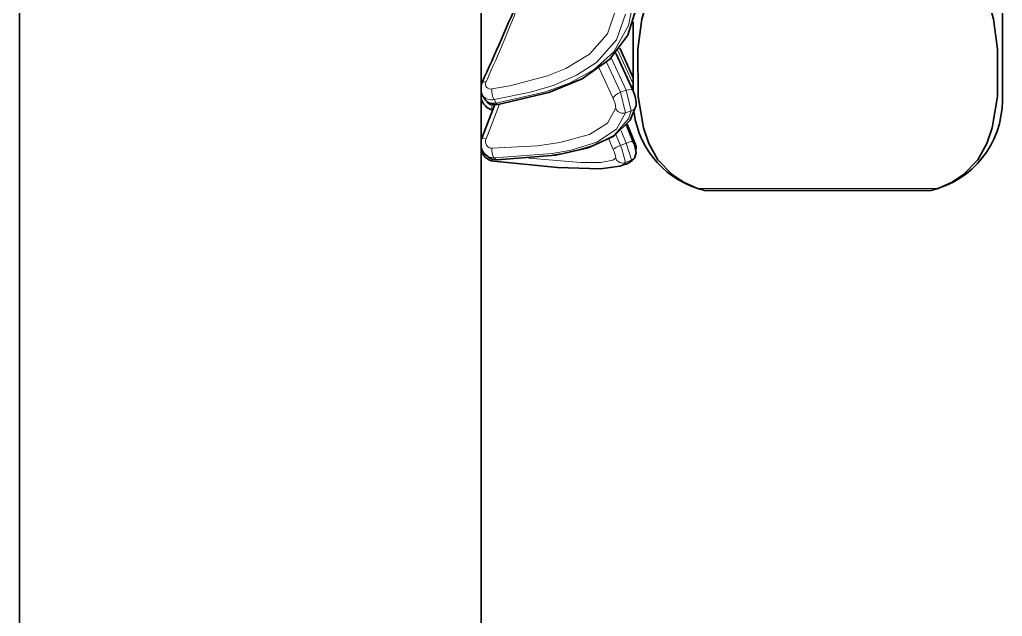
# Model space of a CAD drawing. Extents: x 291 to 828, y 188 to 662.
# Drawn here: x 427.5 to 433.89, y 243.15 to 247.03 of the extents above; entities that cross this region are included whole.
import ezdxf

# ---------------------------------------------------------------- set-up
doc = ezdxf.new("R2010")
doc.units = 0

msp = doc.modelspace()

# ---------------------------------------------------------------- linework, layer by layer
at = {"color": 7, "lineweight": 35, "ltscale": 0.11937}
msp.add_line((433.8918, 251.2763), (433.8918, 246.5015), dxfattribs=at)
at = {"color": 7, "lineweight": 35}
for p, q in [((427.502, 210.4092), (427.502, 249.0769)), ((427.502, 192.6969), (427.502, 249.0769)), ((430.502, 192.6969), (430.502, 249.0769))]:
    msp.add_line(p, q, dxfattribs=at)
at = {"color": 7, "lineweight": 35, "ltscale": 0.011282}
msp.add_line((431.4919, 247.0126), (431.4919, 246.5613), dxfattribs=at)
at = {"color": 7, "lineweight": 13, "ltscale": 0.005788}
msp.add_line((431.3484, 246.7778), (431.4454, 246.5675), dxfattribs=at)
at = {"color": 7, "lineweight": 35, "ltscale": 0.006752}
msp.add_line((431.3777, 246.8087), (431.4908, 246.5635), dxfattribs=at)
at = {"color": 7, "lineweight": 13, "ltscale": 0.005951}
msp.add_line((431.3921, 246.8257), (431.4918, 246.6096), dxfattribs=at)
at = {"color": 7, "lineweight": 35, "ltscale": 0.004863}
msp.add_line((431.4848, 246.6642), (431.4043, 246.8412), dxfattribs=at)
at = {"color": 7, "lineweight": 13, "ltscale": 0.005365}
msp.add_line((431.4082, 246.5549), (431.3183, 246.7497), dxfattribs=at)
at = {"color": 7, "lineweight": 13, "ltscale": 0.00542}
msp.add_line((431.3618, 246.5149), (431.2709, 246.7117), dxfattribs=at)
at = {"color": 7, "lineweight": 35, "ltscale": 0.000448205}
msp.add_line((431.4848, 246.6642), (431.4918, 246.6476), dxfattribs=at)
at = {"color": 7, "lineweight": 35, "ltscale": 0.000383829}
msp.add_line((430.5072, 246.6144), (430.502, 246.5999), dxfattribs=at)
at = {"color": 7, "lineweight": 35, "ltscale": 0.000517424}
msp.add_line((430.502, 246.5557), (430.5101, 246.5367), dxfattribs=at)
at = {"color": 7, "lineweight": 35, "ltscale": 0.000665599}
msp.add_line((430.5101, 246.5367), (430.5238, 246.5138), dxfattribs=at)
at = {"color": 7, "lineweight": 13, "ltscale": 0.000984009}
msp.add_line((431.4454, 246.5675), (431.4082, 246.5549), dxfattribs=at)
at = {"color": 7, "lineweight": 13, "ltscale": 0.003465}
msp.add_line((431.4416, 246.4203), (431.4082, 246.5549), dxfattribs=at)
at = {"color": 7, "lineweight": 13, "ltscale": 0.00346}
msp.add_line((431.4454, 246.5675), (431.4791, 246.4333), dxfattribs=at)
at = {"color": 7, "lineweight": 35, "ltscale": 0.005855}
msp.add_line((430.5925, 246.4747), (430.5062, 246.2569), dxfattribs=at)
at = {"color": 7, "lineweight": 13, "ltscale": 0.006007}
msp.add_line((430.5351, 246.2529), (430.6213, 246.4772), dxfattribs=at)
at = {"color": 7, "lineweight": 13, "ltscale": 0.0004057}
msp.add_line((430.5888, 246.4653), (430.573, 246.4692), dxfattribs=at)
at = {"color": 7, "lineweight": 13, "ltscale": 0.000667858}
msp.add_line((430.5868, 246.5075), (430.6008, 246.4847), dxfattribs=at)
at = {"color": 7, "lineweight": 13, "ltscale": 0.000990692}
msp.add_line((431.4791, 246.4333), (431.4416, 246.4203), dxfattribs=at)
at = {"color": 7, "lineweight": 35, "ltscale": 0.002905}
msp.add_line((431.4481, 246.3412), (431.4918, 246.2335), dxfattribs=at)
at = {"color": 7, "lineweight": 13, "ltscale": 0.002593}
msp.add_line((431.4528, 246.3468), (431.4918, 246.2507), dxfattribs=at)
at = {"color": 7, "lineweight": 35, "ltscale": 0.003585}
msp.add_line((431.507, 246.2142), (431.4531, 246.3471), dxfattribs=at)
at = {"color": 7, "lineweight": 13, "ltscale": 0.001904}
msp.add_line((431.4082, 246.2089), (431.3795, 246.2795), dxfattribs=at)
at = {"color": 7, "lineweight": 13, "ltscale": 0.002204}
msp.add_line((431.4123, 246.3051), (431.4454, 246.2234), dxfattribs=at)
at = {"color": 7, "lineweight": 35, "ltscale": 0.000346594}
msp.add_line((430.502, 246.2437), (430.5062, 246.2569), dxfattribs=at)
at = {"color": 7, "lineweight": 13, "ltscale": 0.00185}
msp.add_line((431.3618, 246.1824), (431.334, 246.2509), dxfattribs=at)
at = {"color": 7, "lineweight": 13, "ltscale": 0.000998867}
msp.add_line((431.4454, 246.2234), (431.4082, 246.2089), dxfattribs=at)
at = {"color": 7, "lineweight": 13, "ltscale": 0.000183722}
msp.add_line((431.4874, 246.2448), (431.4918, 246.2507), dxfattribs=at)
at = {"color": 7, "lineweight": 13, "ltscale": 0.001018}
msp.add_line((431.4918, 246.2507), (431.5074, 246.2131), dxfattribs=at)
at = {"color": 7, "lineweight": 35, "ltscale": 0.000442916}
msp.add_line((430.5324, 246.1475), (430.5461, 246.1363), dxfattribs=at)
at = {"color": 7, "lineweight": 13, "ltscale": 0.00044777}
msp.add_line((430.5868, 246.129), (430.6008, 246.1178), dxfattribs=at)
at = {"color": 7, "lineweight": 13, "ltscale": 0.00014399}
msp.add_line((430.6008, 246.1178), (430.6062, 246.1158), dxfattribs=at)
at = {"color": 7, "lineweight": 35, "ltscale": 0.000807385}
msp.add_line((431.4349, 246.0852), (431.4043, 246.075), dxfattribs=at)
at = {"color": 7, "lineweight": 13, "ltscale": 0.001004}
msp.add_line((431.4791, 246.1124), (431.4416, 246.0978), dxfattribs=at)
at = {"color": 7, "lineweight": 35, "ltscale": 0.001228}
for p, q in [((431.9565, 245.9169), (431.9092, 245.9303)), ((433.4272, 245.9169), (433.4745, 245.9303))]:
    msp.add_line(p, q, dxfattribs=at)
at = {"color": 7, "lineweight": 13, "ltscale": 0.039131}
msp.add_line((433.4745, 245.9303), (431.9092, 245.9303), dxfattribs=at)
at = {"color": 7, "lineweight": 35, "ltscale": 0.036768}
msp.add_line((433.4272, 245.9169), (431.9565, 245.9169), dxfattribs=at)
at = {"color": 7, "lineweight": 35}
for points in [[(431.9092, 247.4603), (431.8261, 247.4252), (431.7443, 247.3715), (431.6814, 247.311), (431.6178, 247.2197), (431.5758, 247.1255), (431.5484, 247.0287), (431.5223, 246.8349), (431.5244, 246.5279), (431.5579, 246.3228), (431.5933, 246.2207), (431.652, 246.1167), (431.7442, 246.0193), (431.8177, 245.9701), (431.9092, 245.9303)], [(433.4745, 247.4603), (433.5576, 247.4252), (433.6394, 247.3715), (433.7023, 247.311), (433.7659, 247.2197), (433.808, 247.1255), (433.8353, 247.0287), (433.8614, 246.8349), (433.8593, 246.5279), (433.8258, 246.3228), (433.7904, 246.2207), (433.7317, 246.1167), (433.6396, 246.0193), (433.566, 245.9701), (433.4745, 245.9303)], [(430.6129, 246.4759), (430.9434, 246.5521), (431.1589, 246.6415), (431.34, 246.7696), (431.4572, 246.9257), (431.5103, 247.0983)], [(430.6062, 246.1158), (430.9893, 246.1467), (431.1978, 246.194), (431.366, 246.2702), (431.4716, 246.3725), (431.5094, 246.4633)], [(431.5025, 246.131), (431.5114, 246.1643), (431.4995, 246.2131), (431.4918, 246.2335)], [(431.4043, 246.075), (431.2796, 246.0569), (430.9997, 246.0651), (430.5853, 246.1062)]]:
    msp.add_lwpolyline(points, dxfattribs=at)
at = {"color": 7, "lineweight": 13}
for points in [[(431.3771, 247.0871), (431.3242, 246.9336), (431.2064, 246.8012), (431.0525, 246.7085), (430.9353, 246.6615), (430.6899, 246.5969), (430.573, 246.5765)], [(431.4416, 247.0632), (431.3828, 246.8947), (431.2527, 246.7479), (431.1233, 246.6651), (430.9766, 246.6016), (430.8235, 246.555), (430.5868, 246.5075)], [(430.6008, 246.4847), (430.9209, 246.5566), (431.0769, 246.6145), (431.2368, 246.703), (431.3653, 246.8181), (431.46, 246.9887), (431.4791, 247.0731)], [(431.3771, 246.4484), (431.3245, 246.3543), (431.2075, 246.2805), (431.0146, 246.2274), (430.8693, 246.2073), (430.573, 246.1912)], [(431.4416, 246.4203), (431.3832, 246.3157), (431.2541, 246.2313), (431.0871, 246.1789), (430.9637, 246.1565), (430.5868, 246.129)], [(430.6008, 246.1178), (430.9203, 246.1392), (431.0781, 246.1651), (431.2371, 246.2102), (431.3673, 246.277), (431.4611, 246.382), (431.4791, 246.4333)], [(431.4416, 246.0978), (431.4169, 246.1865), (431.4082, 246.2089)], [(431.4454, 246.2234), (431.4795, 246.115), (431.4791, 246.1124)], [(431.3771, 246.1268), (431.3588, 246.113), (431.2819, 246.0978), (431.1518, 246.098), (430.8127, 246.1262)]]:
    msp.add_lwpolyline(points, dxfattribs=at)
at = {"color": 7, "lineweight": 35}
for centre, radius, start, end in [((412.5076, 254.8601), 19.7981, 335.38716, 337.19749), ((431.3326, 246.4801), 0.1783, 354.9726, 27.78917), ((430.6052, 246.5418), 0.1067, 194.57371, 255.98801), ((430.5958, 246.5604), 0.086, 212.91416, 281.4274), ((433.2919, 246.5015), 0.6, 283.03902, 0), ((432.0919, 246.5015), 0.6, 187.57936, 256.96098), ((431.46, 246.1935), 0.0513, 345.07794, 22.38741), ((430.5904, 246.2179), 0.0912, 194.20387, 230.51606), ((430.5982, 246.2039), 0.0987, 193.2213, 262.50078), ((430.6037, 246.207), 0.0912, 230.86292, 271.58643), ((431.4023, 246.2075), 0.1264, 284.96425, 321.99715)]:
    msp.add_arc(centre, radius, start, end, dxfattribs=at)
at = {"color": 7, "lineweight": 13}
for centre, radius, start, end in [((419.7032, 251.506), 11.8815, 335.73209, 338.71406), ((430.5263, 246.5969), 0.0265, 71.06625, 137.60574), ((430.5629, 246.6072), 0.0315, 151.15314, 288.29865), ((431.4613, 246.6128), 0.031, 306.26473, 354.09591), ((430.5691, 246.5795), 0.0735, 216.00769, 283.85513), ((430.6982, 246.565), 0.1257, 174.77548, 207.32246), ((430.5828, 246.5568), 0.0735, 216.05737, 284.02748), ((430.5875, 246.5234), 0.0561, 208.91555, 255.09653), ((430.6046, 246.4576), 0.0326, 159.90161, 217.47828), ((430.6147, 246.4901), 0.0146, 201.14682, 263.04072), ((431.2338, 246.4479), 0.144, 0.18406, 27.60465), ((431.4683, 246.4749), 0.0428, 284.47561, 344.23874), ((431.4258, 246.4729), 0.0548, 206.68751, 286.72054), ((430.5123, 246.2106), 0.0474, 61.71393, 97.50414), ((430.574, 246.2335), 0.0428, 153.46499, 268.70415), ((431.4413, 246.0908), 0.122, 105.67212, 130.98393), ((430.5846, 246.2121), 0.083, 231.0681, 271.56363), ((430.6584, 246.1753), 0.0861, 169.44665, 212.87053), ((431.2276, 246.1111), 0.1512, 5.99309, 27.98672), ((430.5983, 246.2009), 0.083, 231.08853, 271.75346), ((430.5903, 246.1201), 0.0148, 178.92655, 256.05452), ((431.4242, 246.1453), 0.0506, 201.48751, 290.1563), ((431.386, 246.1481), 0.0751, 284.04009, 317.8869), ((431.4155, 246.1679), 0.0847, 283.24867, 318.86495), ((431.462, 246.1579), 0.0486, 290.55206, 324.76784)]:
    msp.add_arc(centre, radius, start, end, dxfattribs=at)
for centre, major_axis, ratio, start_param, end_param in [((431.4082, 246.5298), (0.0454, 0.021), 0.464285, 1.359706, 2.888033), ((431.4454, 246.5425), (0.0454, 0.021), 0.464282, 0.000001, 1.359698), ((431.4454, 246.2147), (0.0463, 0.0188), 0.161243, 6.176803, 7.788633)]:
    msp.add_ellipse(centre, major_axis=major_axis, ratio=ratio, start_param=start_param, end_param=end_param, dxfattribs=at)

doc.saveas('drawing.dxf')
